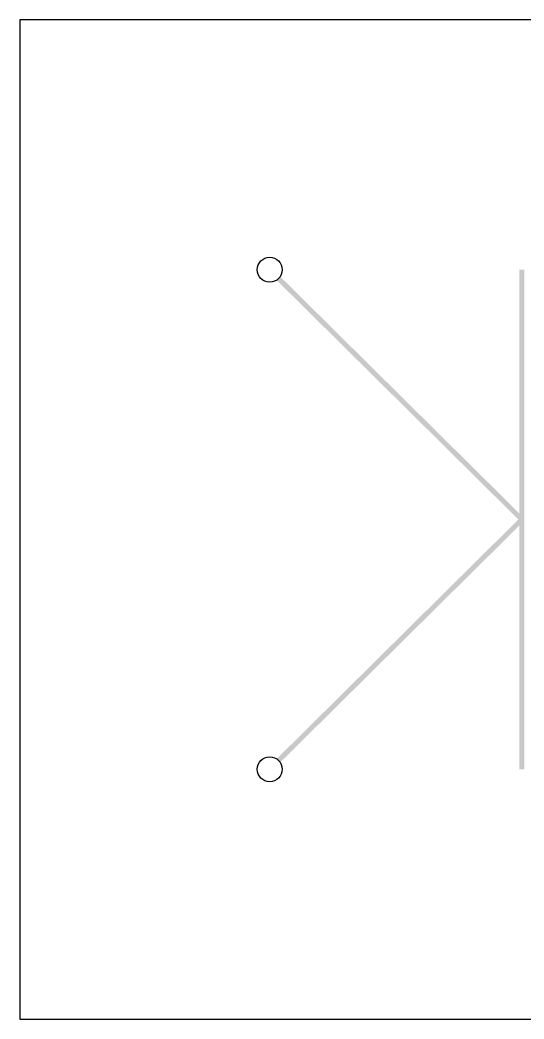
# Model space of a CAD drawing. Header units: metres. Extents: x 0 to 5000, y 0 to 2000.
# Drawn here: x 0 to 1009, y 0 to 2000 of the extents above; entities that cross this region are included whole.
import ezdxf

# ---------------------------------------------------------------- set-up
doc = ezdxf.new("R2010")
doc.units = ezdxf.units.M

msp = doc.modelspace()

# ---------------------------------------------------------------- hatches: boundary and pattern name
at = {"layer": 'buffer'}
msp.add_hatch(color=7, dxfattribs=at).paths.add_polyline_path([(1000, 500), (1010, 500), (1010, 1500), (1000, 1500), (1000, 500)])
at = {"layer": 'connections'}
for points in [[(1008.5, 1003.6), (1001.5, 996.4), (514.2, 1478.9), (521.3, 1486), (1008.5, 1003.6)], [(1001.5, 1003.6), (1008.5, 996.4), (521.3, 514), (514.2, 521.1), (1001.5, 1003.6)]]:
    msp.add_hatch(color=7, dxfattribs=at).paths.add_polyline_path(points)

# ---------------------------------------------------------------- linework, layer by layer
at = {"layer": 'boreholes'}
for centre in [(500, 1500), (500, 500)]:
    msp.add_circle(centre, 25, dxfattribs=at)
at = {"layer": 'frame'}
msp.add_lwpolyline([(0, 0), (5000, 0), (5000, 2000), (0, 2000), (0, 0)], close=True, dxfattribs=at)

doc.saveas('drawing.dxf')
